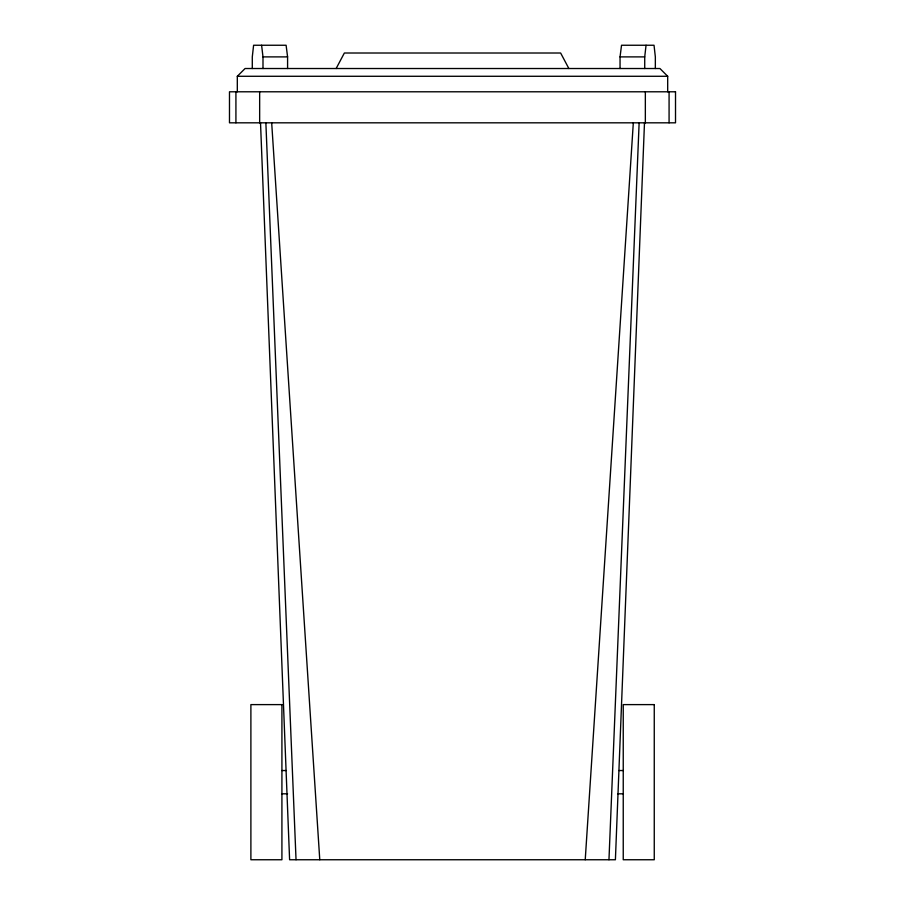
<?xml version="1.0" encoding="UTF-8"?>
<svg xmlns="http://www.w3.org/2000/svg" width="905" height="905" viewBox="0 0 905 905"><rect width="100%" height="100%" fill="white"/><g stroke="black" fill="none" stroke-linecap="round" stroke-linejoin="round"><path stroke-width="1.36" d="M644.484 122.82L615.4 859.75L289.6 859.75L260.516 122.82M608.963 859.75L639.134 122.82M585.23 859.75L633.319 122.82M644.722 68.52L644.722 56.891L646.046 45.25M620.049 68.52L620.049 56.891L621.531 45.25L654.032 45.25L655.344 56.891L655.344 68.52M336.14 68.52L344.364 53.01L560.636 53.01L568.86 68.52M237.314 91.79L237.314 76.28L245.074 68.52L659.926 68.52L667.686 76.28L667.686 91.79M261.602 45.25L262.993 56.891L287.586 56.891L287.586 68.52M620.049 56.891L644.722 56.891M237.314 76.28L667.686 76.28M281.919 770.54L286.15 770.54M619.009 770.54L623.24 770.54M281.919 793.809L287.564 793.809M617.595 793.809L623.24 793.809M287.586 56.891L286.104 45.25L253.604 45.25L252.291 56.891L252.291 68.52M271.681 122.82L319.77 859.75M265.866 122.82L296.037 859.75M669.078 91.79L669.078 122.82M645.344 91.79L645.344 122.82M262.993 56.891L262.993 68.52M259.656 91.79L259.656 122.82M235.922 91.79L235.922 122.82M675.515 91.79L229.485 91.79L229.485 122.82L675.515 122.82L675.515 91.79M281.919 704.61L250.889 704.61L250.889 859.75L281.919 859.75L281.919 704.61M654.258 704.61L623.24 704.61L623.24 859.75L654.258 859.75L654.258 704.61"/></g></svg>
